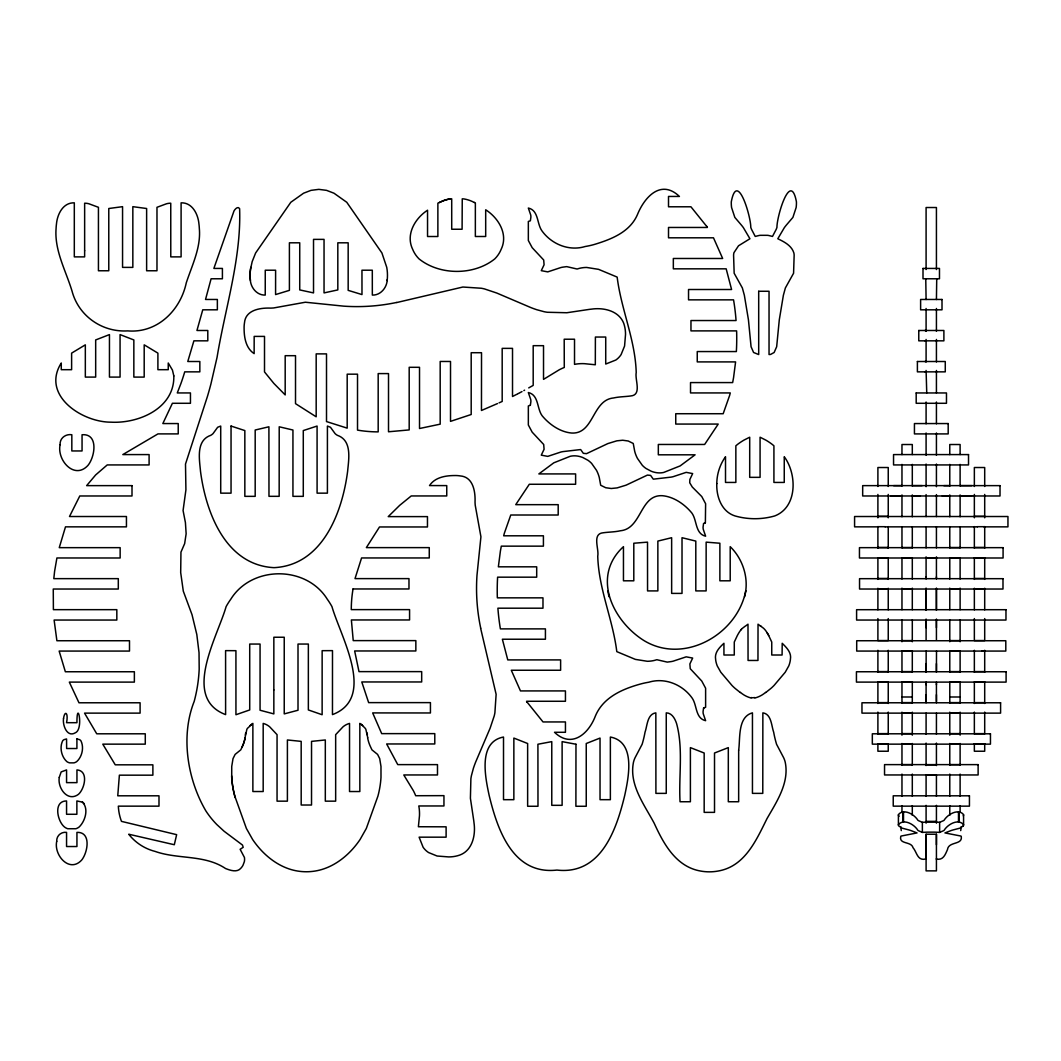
<?xml version="1.0" encoding="UTF-8"?>
<svg xmlns="http://www.w3.org/2000/svg" width="1061" height="1061" viewBox="0 0 1061 1061"><rect width="100%" height="100%" fill="white"/><g stroke="black" fill="none" stroke-linecap="round" stroke-linejoin="round"><path stroke-width="1.5" d="M925.829 844.728L925.829 858.972C917.301 861.174 917.009 852.262 913.044 847.739C911.412 841.094 899.012 844.622 900.723 836.678A10.438 2.347 0 0 1 901.081 836.055L917.049 832.925L910.524 830.418A51.18 11.512 0 0 0 907.792 829.649L901.969 828.124L898.72 825.909A34.456 7.745 0 0 1 898.428 824.609C903.786 818.31 914.357 824.41 917.898 830.352A23.13 5.199 0 0 0 918.733 830.843L922.367 832.394L926.253 832.182A10.756 2.414 0 0 1 927.619 832.142L934.383 832.142A10.756 2.414 0 0 1 935.736 832.182L939.635 832.394L943.269 830.843A23.13 5.199 0 0 0 944.091 830.352C947.672 824.41 958.189 818.31 963.56 824.609A34.456 7.745 0 0 1 963.269 825.909M926.094 844.728L926.094 834.225L936.425 834.225L936.425 870.869L926.094 870.869L926.094 834.225M926.094 821.373L936.425 821.373M926.094 684.743L926.094 682.104M926.094 627.688L926.094 620.048M926.094 589.027L926.094 609.664M936.425 844.728L936.425 834.225M936.425 684.743L936.425 682.104M936.425 627.688L936.425 620.048M936.425 589.027L936.439 609.664M926.094 713.125L926.094 734.199M936.439 713.125L936.425 734.199M901.969 454.585L901.969 444.519L912.301 444.519L912.301 454.546M949.767 454.585L949.781 444.519L960.112 444.519L960.112 454.546M936.505 651.069L936.425 672.09M745.764 590.725C747.872 574.717 741.719 557.834 730.207 546.667L730.207 580.805L719.875 580.805L719.875 543.232L706.149 542.144L706.122 590.911L695.804 590.911L695.804 541.083L682.024 537.715L682.011 593.404L671.653 593.404L671.64 537.715L657.86 541.083L657.86 590.911L647.555 590.911L647.515 542.144L633.802 543.232L633.802 580.805L623.457 580.805L623.457 546.667C591.03 576.362 612.741 620.791 643.616 640.353C683.735 665.141 737.461 634.478 745.764 590.725A42.016 42.016 0 0 1 744.57 596.799M387.159 280.568A44.429 44.429 0 0 0 386.748 267.359L381.933 252.995L346.761 202.28L333.976 193.208L326.563 190.357L318.817 189.362L311.006 190.357L303.579 193.208L290.807 202.28L255.621 252.995L252.186 261.603L250.529 269.109A44.085 44.085 0 0 0 250.316 279.719C250.608 287.558 256.934 295.422 265.237 295.077L265.263 270.21L275.608 270.21L275.581 294.573L289.401 290.356L289.401 242.81L299.732 242.81L299.732 289.918L313.525 292.902L313.525 239.375L324.043 239.375L324.043 292.902L337.822 289.918L337.822 242.81L348.167 242.81L348.167 290.356L361.987 294.573L361.96 270.21L372.305 270.21L372.331 295.077C380.62 295.422 386.973 287.558 387.238 279.719M367.756 737.713L365.859 729.371A9.138 9.138 0 0 0 365.236 728.323L361.973 725.008A46.764 46.764 0 0 0 360.912 724.199L359.838 723.403L359.838 791.533L349.533 791.533L349.533 723.403L347.544 724.093A16.591 16.591 0 0 0 342.995 726.851L335.661 734.663L335.661 801.161L325.316 801.161L325.316 739.968L311.536 741.374L311.523 805.02L301.191 805.02L301.178 741.374L287.398 739.968L287.398 801.161L277.054 801.161L277.054 734.663L269.719 726.851A16.591 16.591 0 0 0 265.17 724.093L263.181 723.403L263.181 791.533L252.876 791.533L252.876 723.403L247.478 728.323A9.138 9.138 0 0 0 246.855 729.371L244.667 739.451M530.367 405.249L530.885 401.628A11.034 11.034 0 0 0 530.699 399.427L528.338 392.543C538.908 394.997 536.76 408.379 542.105 415.713C549.266 424.413 560.075 432.013 571.614 433.034C594.107 434.294 592.104 399.997 613.537 397.968C619.186 396.681 625.009 396.748 630.725 395.965C642.184 395.024 634.717 379.652 636.215 372.557C635.287 339.745 621.149 309.414 617.157 277.093L598.576 269.348L586.64 267.452A31.207 31.207 0 0 0 579.505 268.327L577.078 269.017L566.707 266.629L563.418 267.067A20.358 20.358 0 0 0 560.778 267.571L547.755 271.881L541.282 270.661L544.081 264.786L543.696 260.011L532.184 247.677L528.338 240.502L528.338 221.47L530.367 220.768L530.885 217.147A11.034 11.034 0 0 0 530.699 214.945L528.338 208.049C538.696 210.37 536.76 223.367 541.773 230.608C551.282 244.057 568.908 251.497 585.168 246.51A80.039 80.039 0 0 0 594.425 244.441C611.401 239.255 629.863 232.147 637.436 214.614C644.677 196.749 661.096 178.951 679.425 196.444L668.51 196.444L668.51 206.789L690.936 206.789L706.931 226.696M963.269 825.909L960.033 828.124L954.21 829.649A51.18 11.512 0 0 0 951.478 830.418L944.94 832.925L960.908 836.055A10.438 2.347 0 0 1 961.279 836.678C962.606 845.153 948.507 841.187 947.473 849.609C945.258 854.503 943.256 860.75 936.173 858.972M960.709 830.604L961.279 826.599M765.724 692.554L770.511 688.735A47.957 47.957 0 0 0 771.957 687.488L773.549 685.963A24.005 24.005 0 0 0 775.206 684.08L785.22 672.25L788.774 665.91A29.284 29.284 0 0 0 789.716 663.098L789.954 662.13A20.318 20.318 0 0 0 790.418 659.279C791.678 652.502 786.506 647.555 782.209 643.298L782.09 655.008L771.745 655.008L771.745 642.038L768.681 635.512A53.806 53.806 0 0 0 767.514 633.444A35.477 35.477 0 0 0 766.36 631.6L765.803 630.804A18.316 18.316 0 0 0 764.649 629.385A16.247 16.247 0 0 0 763.403 628.152L761.135 626.414A10.968 10.968 0 0 0 760.458 625.963L760.286 625.857A14.735 14.735 0 0 1 759.835 625.566L758.031 624.2L757.965 660.459L748.058 660.459L747.992 624.2L746.188 625.566A14.735 14.735 0 0 1 745.737 625.857A11.459 11.459 0 0 0 744.888 626.414L742.62 628.152A16.247 16.247 0 0 0 741.082 629.717M528.723 387.902L533.192 385.395L533.192 345.674L543.524 345.674L543.524 379.374L559.253 369.772A69.323 69.323 0 0 1 564.28 367.451L564.2 339.215L574.518 339.215L574.518 364.361A41.697 41.697 0 0 1 584.359 363.671L595.314 364.772L595.393 337.04L605.725 337.04L605.725 364.042L615.844 360.024A20.066 20.066 0 0 0 621.109 354.573L624.571 346.058L625.526 334.507A33.116 33.116 0 0 0 623.722 323.3C618.828 310.701 603.576 307.358 591.494 309.136A56.498 56.498 0 0 0 588.948 309.441L566.839 312.743L547.317 312.266A52.546 52.546 0 0 1 544.134 311.709L536.813 309.732A114.959 114.959 0 0 1 530.672 307.504L496.76 293.035L484.439 288.91A53.103 53.103 0 0 0 481.27 288.247L462.875 287.027L396.761 302.531M524.611 390.169L523.869 390.581M521.985 391.589L521.243 391.986M520.487 392.398L519.346 392.981M518.59 393.379L517.463 393.963M516.694 394.36L512.516 396.496L512.516 348.366L502.185 348.366L502.185 401.456L499.041 402.875M439.413 202.439L437.875 203.195L437.875 236.51L427.543 236.51L427.543 210.224C415.01 218.394 405.567 234.428 412.583 249.149A28.899 28.899 0 0 0 418.989 258.844C439.731 275.581 474.095 275.581 494.837 258.844A28.899 28.899 0 0 0 501.23 249.149C508.391 234.136 498.458 217.956 485.686 209.773L485.686 236.497L475.355 236.497L475.355 202.903L474.4 202.439M497.463 403.578L481.469 410.474L481.522 352.716L471.19 352.716L471.19 414.506L450.514 421.363L450.514 361.469L440.182 361.469L440.182 424.161L419.519 428.511L419.519 367.305L409.188 367.305L409.188 429.917L388.512 431.774L388.512 373.591L378.18 373.591L378.18 431.88A123.567 123.567 0 0 1 357.517 430.116L357.517 374.175L347.186 374.175L347.186 428.14L326.509 421.575L326.509 353.883L316.178 353.883L316.178 416.801L295.515 403.644L295.515 355.687L285.184 355.687L285.184 394.917L273.871 383.432L264.507 371.92L264.507 336.403L254.176 336.403L254.136 353.618C245.847 348.247 244.096 337.491 244.096 328.34A29.827 29.827 0 0 1 244.481 322.889C245.489 309.865 260.316 307.703 270.741 308.114A98.514 98.514 0 0 0 273.738 307.942L305.356 302.226L343.724 306.152A192.174 192.174 0 0 0 396.748 302.438M899.052 816.267L898.72 815.829A34.456 7.745 0 0 1 898.428 814.543C903.786 808.23 914.357 814.344 917.898 820.272A23.13 5.199 0 0 0 918.733 820.763L922.367 822.328L926.253 822.103A10.756 2.414 0 0 1 927.619 822.076L934.383 822.076A10.756 2.414 0 0 1 935.736 822.103L939.635 822.328L943.269 820.763A23.13 5.199 0 0 0 944.091 820.272C947.672 814.331 958.189 808.23 963.56 814.543A34.456 7.745 0 0 1 963.269 815.829M704.093 707.793L705.618 707.263L705.618 688.231L701.772 681.056L690.26 668.722L689.875 663.947L692.661 658.072L686.202 656.839L673.178 661.162A20.358 20.358 0 0 1 670.539 661.666L667.25 662.104L656.865 659.717L654.451 660.406A31.207 31.207 0 0 1 647.316 661.282L635.367 659.385L616.799 651.64C612.807 619.319 598.669 588.988 597.741 556.176C599.24 549.081 591.759 533.71 603.232 532.768C608.948 531.985 614.77 532.052 620.42 530.765C641.839 528.736 639.849 494.439 662.329 495.699C673.881 496.72 684.69 504.32 691.838 513.02C697.196 520.328 695.048 533.749 705.618 536.19L703.257 529.306A11.034 11.034 0 0 1 703.072 527.105L703.576 523.471L705.233 522.901M530.248 405.302L528.338 405.965L528.338 424.984L532.184 432.172L543.696 444.506L544.081 449.28L541.282 455.156L547.755 456.376L560.778 452.066A20.384 20.384 0 0 1 563.418 451.548L580.659 449.559L583.325 453.326L586.547 453.644L607.86 443.578L616.839 440.832L622.701 440.235L628.231 441.005L633.245 443.471L634.69 451.243A33.382 33.382 0 0 0 635.26 453.219A31.658 31.658 0 0 0 637.515 458.498L642.29 465.275A23.846 23.846 0 0 0 646.016 468.471L651.016 471.137A26.313 26.313 0 0 0 652.488 471.694A24.164 24.164 0 0 0 654 472.145A22.692 22.692 0 0 0 655.552 472.503A20.862 20.862 0 0 0 657.953 472.835A19.735 19.735 0 0 0 659.584 472.901A18.859 18.859 0 0 0 663.762 472.424L680.141 465.912L695.088 454.811L658.324 454.811L658.324 444.466L704.637 444.466L718.217 424.068L675.751 424.068L675.751 413.724L723.178 413.724L729.61 395.488L730.273 392.928L690.525 392.928L690.525 382.583L732.647 382.583L733.562 377.623L735.591 361.907L697.249 361.907L697.249 351.562L736.361 351.562L736.546 347.756A242.651 242.651 0 0 0 736.666 332.623L736.599 330.886L690.963 330.886L690.963 320.541L736.055 320.541L735.803 317.345A231.232 231.232 0 0 0 733.894 301.921L733.549 299.852L688.536 299.852L688.536 289.507L731.586 289.507L726.175 268.831L673.337 268.831L673.337 258.486L722.66 258.486L713.483 237.81L668.51 237.81L668.51 227.465L707.422 227.465L706.732 226.378M704.464 707.66L703.576 707.966L703.072 711.586A11.034 11.034 0 0 0 703.257 713.788L705.618 720.684C695.26 718.363 697.183 705.366 692.183 698.125C682.661 684.677 665.048 677.236 648.788 682.223A80.039 80.039 0 0 0 639.518 684.292C621.534 689.371 602.9 697.753 595.327 716.175C588.523 734 571.614 748.642 554.518 732.289L565.447 732.289L565.447 721.944L543.02 721.944L527.025 702.037M705.366 522.861L705.618 503.75L701.772 496.561L692.276 487.026L689.716 482.755L689.875 479.453L692.661 473.577L686.202 472.357L673.178 476.668A20.384 20.384 0 0 1 670.539 477.185L653.284 479.174L650.618 475.408L647.409 475.089L626.096 485.156L617.117 487.901L611.255 488.498L605.725 487.728L600.698 485.262L599.266 477.49A33.382 33.382 0 0 0 598.683 475.514A31.658 31.658 0 0 0 596.441 470.235L591.667 463.458A23.846 23.846 0 0 0 587.927 460.262L582.94 457.596A26.313 26.313 0 0 0 581.468 457.039A24.164 24.164 0 0 0 579.943 456.588A22.692 22.692 0 0 0 578.391 456.23A20.862 20.862 0 0 0 576.004 455.898A19.735 19.735 0 0 0 574.372 455.832A18.859 18.859 0 0 0 570.181 456.31L553.802 462.821L538.855 473.922L575.619 473.922L575.619 484.267L529.306 484.267L515.739 504.665L558.192 504.665L558.192 515.009L510.765 515.009L504.346 533.245L503.683 535.805L543.418 535.805L543.418 546.15L501.309 546.15L500.394 551.11L498.365 566.826L536.694 566.826L536.694 577.171L497.596 577.171L497.41 580.964A242.651 242.651 0 0 0 497.291 596.11L497.357 597.847L542.98 597.847L542.98 608.192L497.901 608.192L498.153 611.388A231.232 231.232 0 0 0 500.049 626.812L500.407 628.881L545.42 628.881L545.42 639.226L502.37 639.226L507.768 659.902L560.619 659.902L560.619 670.247L511.296 670.247L520.474 690.923L565.447 690.923L565.447 701.268L526.535 701.268L527.224 702.355M754.848 697.581L752.779 697.74A6.353 6.353 0 0 1 751.785 697.674L751.175 697.581M925.988 403.286L926.744 403.286M901.969 485.646L893.614 485.633M901.969 495.991L890.935 495.978M925.762 278.778L926.094 299.507M924.927 330.488L926.081 330.488M924.927 340.833L926.081 340.833M924.967 361.509L926.081 361.509M924.967 371.854L926.081 371.854M943.852 485.646L950.006 485.646M922.142 485.633L912.301 485.646M971.77 485.633L960.735 485.646M942.287 495.978L950.006 495.991M920.417 495.978L912.301 495.978M971.77 495.978L960.735 495.991M877.898 516.349L888.243 516.349M974.356 516.349L984.701 516.349M877.898 526.694L885.285 526.694M977.314 526.694L984.701 526.694M877.832 526.853L854.582 526.853L854.582 516.521L1007.95 516.521L1007.95 526.853L983.932 526.853M885.139 526.853L977.393 526.853M877.898 547.489L888.243 547.489M901.969 547.595L912.301 547.595M949.781 547.595L960.112 547.595M974.356 547.489L984.701 547.489M926.094 557.967L936.425 557.967M877.898 578.524L888.243 578.524M974.356 578.524L984.701 578.524M877.898 588.855L888.243 588.855M901.969 588.935L912.301 588.935M949.781 588.935L960.112 588.935M974.356 588.855L984.701 588.855M353.034 588.961L408.976 588.961L408.976 578.616L355.011 578.616L361.576 557.953L429.267 557.953L429.267 547.622L366.35 547.622L379.506 526.959L427.464 526.959L427.464 516.614L388.233 516.614L399.718 505.315L411.23 495.951L446.747 495.951L446.747 485.606L429.533 485.567C434.917 477.291 445.66 475.54 454.811 475.54A29.827 29.827 0 0 1 460.262 475.925C473.286 476.933 475.447 491.747 475.036 502.171A98.514 98.514 0 0 0 475.222 505.182L480.925 536.8L476.999 575.168A192.174 192.174 0 0 0 480.713 628.178M901.969 640.605L912.301 640.605M949.781 640.605L960.112 640.605M901.969 650.937L912.301 650.937M949.781 650.937L960.112 650.937M981.743 650.91L984.701 650.91M982.765 651.069L856.704 651.069L856.704 640.738L1005.801 640.738L1005.801 651.069L984.038 651.069M877.898 671.586L888.243 671.586M901.969 671.6L912.301 671.6M949.781 671.6L960.112 671.6M974.356 671.586L984.701 671.586M901.969 681.891L912.301 681.891M949.781 681.891L960.112 681.891M901.969 696.997L912.301 696.997M949.781 696.997L960.112 696.997M877.898 702.621L888.243 702.621M901.969 702.607L912.301 702.607M949.781 702.607L960.112 702.607M974.356 702.621L984.701 702.621M901.969 712.939L912.301 712.939M949.781 712.939L960.112 712.939M877.898 733.628L888.243 733.628M901.969 733.602L912.301 733.602M949.781 733.602L960.112 733.602M974.356 733.628L984.701 733.628M877.898 743.973L888.243 743.973M901.969 743.933L912.301 743.933M949.781 743.933L960.112 743.933M974.356 743.973L984.701 743.973M901.969 764.689L912.301 764.689M926.094 764.822L936.425 764.822M949.781 764.689L960.112 764.689M926.744 392.941L926.094 370.461M936.73 278.778L936.425 299.507M926.16 651.069L926.094 672.09M82.44 802.129L76.869 800.949L76.869 814.278L66.564 814.278L66.564 800.949C53.09 800.962 57.228 821.148 64.469 826.983A11.074 11.074 0 0 0 67.732 828.734L75.888 828.734A11.074 11.074 0 0 0 79.151 826.983C85.225 821.174 88.978 808.694 82.44 802.129A5.782 5.782 0 0 1 84.151 803.734M740.299 692.554L735.512 688.735A47.957 47.957 0 0 1 734.079 687.488L732.475 685.963A24.005 24.005 0 0 1 730.83 684.08L720.817 672.25L717.249 665.91A29.284 29.284 0 0 1 716.321 663.098L716.069 662.13A20.318 20.318 0 0 1 715.618 659.279C714.385 652.542 719.517 647.369 723.934 643.298L723.934 655.008L734.278 655.008L734.278 642.038L737.355 635.512A53.806 53.806 0 0 1 738.509 633.444A35.477 35.477 0 0 1 739.663 631.6L740.22 630.804A18.316 18.316 0 0 1 741.374 629.385M901.28 830.604L900.723 826.599M245.104 737.74A35.955 35.955 0 0 1 242.24 746.785L240.754 749.862L235.131 754.411L233.022 758.602L231.736 766.413L231.709 777.461A94.853 94.853 0 0 0 234.799 796.148L246.391 828.455L252.677 839.583A88.739 88.739 0 0 0 260.144 849.132C268.46 858.362 278.937 865.922 290.926 869.516A54.244 54.244 0 0 0 321.788 869.516C333.777 865.922 344.255 858.362 352.57 849.132A88.739 88.739 0 0 0 360.037 839.583L366.324 828.455L377.915 796.148A94.853 94.853 0 0 0 380.992 777.461L380.979 766.413L379.692 758.602L377.583 754.411L371.96 749.862L370.501 746.772A35.955 35.955 0 0 1 367.61 737.74M480.62 628.205L496.124 694.318L494.903 712.713A53.103 53.103 0 0 1 494.24 715.87L490.116 728.204L475.633 762.116A114.959 114.959 0 0 0 473.405 768.257L471.442 775.578A52.546 52.546 0 0 0 470.885 778.761L470.408 798.27L473.71 820.378A56.498 56.498 0 0 1 474.015 822.938C475.779 834.954 472.516 850.378 459.811 855.047A33.116 33.116 0 0 1 448.657 856.917L437.092 856.015L428.578 852.553A20.066 20.066 0 0 1 423.127 847.288L419.108 837.169L446.111 837.169L446.111 826.824L418.392 826.744L419.466 815.803A41.697 41.697 0 0 0 418.803 805.962L443.949 805.962L443.949 795.644L415.7 795.723A69.323 69.323 0 0 0 413.366 790.684L403.777 774.954L437.49 774.954L437.49 764.623L397.756 764.623L386.655 743.96L434.785 743.96L434.785 733.628L381.695 733.628L372.676 712.912L430.434 712.965L430.434 702.621L368.644 702.621L361.788 681.958L421.681 681.958L421.681 671.626L358.989 671.626L354.653 650.963L415.846 650.963L415.846 640.619L353.233 640.619L351.377 619.956L409.573 619.956L409.573 609.624L351.284 609.624A123.567 123.567 0 0 1 353.034 588.961M936.425 640.327L936.425 619.04M926.094 640.327L926.094 619.04M936.425 576.852L936.425 578.643M936.425 663.616L936.439 671.759M936.425 694.676L936.439 702.78M926.094 576.852L926.094 578.643M926.094 663.616L926.094 671.759M926.094 694.676L926.094 702.78M984.701 486.469L984.701 467.53L974.356 467.516L974.356 486.469M984.701 494.439L984.701 517.808M984.701 526.588L984.701 548.219M984.701 579.399L984.701 557.834L974.356 557.834L974.356 579.399M984.701 588.271L984.701 609.836M984.701 618.576L984.701 640.565L974.356 640.565L974.356 618.576M984.701 650.3L984.701 672.276M984.701 703.483L984.701 681.825L974.356 681.931L974.356 703.483M984.701 712.103L984.701 733.801M984.701 743.655L984.701 751.241L974.356 751.228L974.356 743.655M974.356 494.439L974.356 517.808M974.356 526.588L974.356 548.219M974.356 588.271L974.356 609.836M974.356 650.3L974.356 672.276M974.356 712.103L974.356 733.801M963.574 814.954L963.574 825.034M960.112 464.4L960.112 486.004M960.112 494.943L960.112 516.747M960.112 526.932L960.112 547.794M960.112 579.014L960.112 557.927L949.781 557.927L949.781 579.014M960.112 588.139L960.112 609.704M960.112 619.929L960.112 641.746M960.112 650.711L960.112 672.011M960.112 681.692L960.112 703.218M960.112 712.17L960.112 735.167M960.112 743.496L960.112 765.061M960.112 774.092L960.112 796.201M960.112 805.657L960.112 812.262M959.21 811.944L959.21 822.023M958.494 811.944L958.494 822.023M949.781 464.4L949.781 486.004M949.781 494.943L949.781 516.747M949.781 526.932L949.781 547.794M949.781 588.139L949.781 609.704M949.781 619.929L949.781 641.746M949.781 650.711L949.781 672.011M949.781 681.692L949.781 703.218M949.781 712.17L949.781 735.167M949.781 743.496L949.781 765.061M949.781 774.092L949.781 796.201M949.781 805.657L949.781 815.312M939.635 822.328L939.635 832.394M936.425 269.534L936.425 207.518L926.094 207.518L926.094 269.534M936.425 308.499L936.425 331.311M936.425 339.454L936.425 361.973M936.425 370.461L936.425 392.941M936.425 402.026L936.425 423.803M936.425 432.981L936.425 455.262M936.425 464.055L936.425 486.681M936.425 494.598L936.425 516.574M936.425 526.853L936.425 547.874M936.425 556.853L936.425 578.775M936.425 588.073L936.425 610.234M936.425 683.589L936.425 701.454M936.425 743.085L936.425 765.551M936.425 796.32L936.425 775.167L926.094 775.167L926.094 796.32M936.425 805.339L936.425 823.19M926.094 308.499L926.094 331.311M926.094 339.454L926.094 361.973M926.094 402.026L926.094 423.803M926.094 432.981L926.094 455.262M926.094 464.055L926.094 486.681M926.094 494.598L926.094 516.574M926.094 526.853L926.094 547.874M926.094 556.853L926.094 578.775M926.094 588.073L926.094 610.234M926.094 683.589L926.094 701.454M926.094 743.085L926.094 765.551M926.094 805.339L926.094 823.19M922.367 822.328L922.367 832.394M912.301 464.4L912.301 486.004M912.301 494.943L912.301 516.747M912.301 526.932L912.301 547.794M912.301 579.014L912.301 557.927L901.969 557.927L901.969 579.014M912.301 588.139L912.301 609.704M912.301 619.929L912.301 641.746M912.301 650.711L912.301 672.011M912.301 681.692L912.301 703.218M912.301 712.17L912.301 735.167M912.301 743.496L912.301 765.061M912.301 774.092L912.301 796.201M912.301 805.657L912.301 815.312M903.508 811.944L903.508 822.023M902.792 811.944L902.792 822.023M901.969 464.4L901.969 486.004M901.969 494.943L901.969 516.747M901.969 526.932L901.969 547.794M901.969 588.139L901.969 609.704M901.969 619.929L901.969 641.746M901.969 650.711L901.969 672.011M901.969 681.692L901.969 703.218M901.969 712.17L901.969 735.167M901.969 743.496L901.969 765.061M901.969 774.092L901.969 796.201M901.969 805.657L901.969 812.262M898.415 814.954L898.415 825.034M888.243 486.469L888.243 467.53L877.898 467.516L877.898 486.469M888.243 494.439L888.243 517.808M888.243 526.588L888.243 548.219M888.243 579.399L888.243 557.834L877.898 557.834L877.898 579.399M888.243 588.271L888.243 609.836M888.243 618.576L888.243 640.565L877.898 640.565L877.898 618.576M888.243 650.3L888.243 672.276M888.243 703.483L888.243 681.825L877.898 681.931L877.898 703.483M888.243 712.103L888.243 733.801M888.243 743.655L888.243 751.241L877.898 751.228L877.898 743.655M877.898 494.439L877.898 517.808M877.898 526.588L877.898 548.219M877.898 588.271L877.898 609.836M877.898 650.3L877.898 672.276M877.898 712.103L877.898 733.801M367.026 732.926A38.952 38.952 0 0 1 367.385 735.074M250.064 725.565A38.992 38.992 0 0 1 251.802 724.199M360.912 724.199A38.992 38.992 0 0 1 362.65 725.565M235.224 797.673A94.442 94.442 0 0 1 231.643 775.883M244.759 739.477A35.464 35.464 0 0 1 242.16 746.745M245.33 735.074A38.952 38.952 0 0 1 245.688 732.926M609.094 596.799A42.016 42.016 0 0 1 607.9 590.725M474.36 202.532A32.971 32.971 0 0 0 463.829 198.911L462.251 198.818L462.092 229.242L451.721 229.242L451.707 198.805L449.997 198.951A32.971 32.971 0 0 0 439.466 202.532A32.201 32.201 0 0 1 450.408 198.845M765.591 692.395A26.313 26.313 0 0 1 754.955 697.992M760.286 625.857A11.459 11.459 0 0 1 761.135 626.414M751.069 697.992A26.313 26.313 0 0 1 740.432 692.395M767.209 632.94A52.108 52.108 0 0 1 768.681 635.512M250.409 280.542A44.509 44.509 0 0 1 250.82 267.359M76.909 738.933L76.909 748.522L66.631 748.522L66.564 738.947L64.137 739.61A4.549 4.549 0 0 0 62.718 740.724C59.336 747.276 61.392 756.798 66.909 761.652A8.196 8.196 0 0 0 69.655 762.859L73.925 762.859A8.196 8.196 0 0 0 76.657 761.652C82.188 756.798 84.243 747.276 80.861 740.724A4.549 4.549 0 0 0 79.442 739.61L76.909 738.933M132.002 485.633L132.002 495.978L79.787 495.978L69.495 516.521L126.445 516.521L126.445 526.853L65.49 526.853L59.257 547.662L120.145 547.662L120.145 557.993L56.909 557.967L54.602 571.295L53.806 578.643L118.302 578.643L118.302 589.027L53.262 589.027L53.395 609.664L116.829 609.664L116.829 620.048L54.111 620.048L56.896 640.738L129.495 640.738L129.495 651.069L59.151 651.069L65.358 671.759L134.376 671.759L134.362 682.104L69.323 682.104L78.978 702.78L140.092 702.78L140.092 713.125L84.548 713.125L96.737 733.801L145.277 733.801L145.277 744.146L102.784 744.146L115.251 764.822L152.877 764.835L152.877 775.167L119.376 775.167L117.758 795.803L158.991 795.803L158.991 806.148L118.341 806.148A48.886 48.886 0 0 0 121.471 821.373L176.643 834.662L174.309 844.728L128.766 834.225L129.217 834.848A48.886 48.886 0 0 0 155.065 851.399C178.155 859.569 204.455 854.37 225.595 868.548C230.29 870.365 237.16 872.858 240.993 868.07A14.536 14.536 0 0 0 242.982 865.299L244.335 861.704A11.618 11.618 0 0 0 244.428 857.447L240.131 849.304L243.194 847.315L242.465 845.033L224.136 831.28L216.802 824.53A88.7 88.7 0 0 1 205.9 810.962C187.32 779.344 180.476 735.989 194.176 701.454A149.707 149.707 0 0 0 199.189 669.093L199.03 652.687L196.815 634.518L192.028 614.717L183.301 591.163L180.688 572.582L180.954 552.131L184.654 543.617L186.139 533.776L185.423 522.622L183.076 510.527L185.914 489.864L185.503 464.055L207.386 396.602A367.133 367.133 0 0 0 210.94 383.896L217.054 357.371C225.104 308.419 241.391 258.513 239.614 208.659C237.943 205.834 234.972 209.176 234.004 210.94L213.871 268.433L222.412 268.433L222.412 278.778L211.099 278.778L205.529 299.467L217.359 299.467L217.359 309.812L202.757 309.812L196.948 330.488L207.797 330.488L207.797 340.833L193.898 340.833L187.784 361.509L199.839 361.509L199.839 371.854L184.733 371.854A220.728 220.728 0 0 1 180.98 383.366L177.28 392.941L190.449 392.941L190.449 403.286L172.399 403.286L162.837 423.564L178.221 423.564L178.221 433.896L157.97 433.896L122.824 454.585L149.097 454.585L149.097 464.93L107.227 464.93L95.623 474.97L86.657 485.633L132.002 485.633M231.046 426.058L231.046 493.153L220.715 493.153L220.715 426.058L217.651 427.278L213.075 433.564A10.822 10.822 0 0 1 210.662 435.355C195.741 440.554 199.468 459.453 200.502 471.283C205.834 512.49 225.582 565.155 274.043 567.662C322.531 565.195 342.305 512.503 347.623 471.283C348.671 459.453 352.398 440.554 337.464 435.355A10.822 10.822 0 0 1 335.051 433.564L330.488 427.278L327.411 426.058L327.411 493.153L317.093 493.153L317.08 426.058L303.287 430.567L303.287 496.349L292.942 496.349L292.942 430.023L279.215 426.787L279.162 496.323L268.977 496.323L268.91 426.787L255.184 430.023L255.184 496.349L244.839 496.349L244.839 430.567L231.046 426.058M273.844 689.968L273.844 713.894L260.064 710.247L260.064 644.054L249.72 644.054L249.72 709.942L235.94 714.729L235.927 650.685L225.595 650.632L225.608 714.61C181.338 697.899 217.505 636.746 226.112 606.613A74.164 74.164 0 0 1 230.807 599.186C251.828 565.341 306.244 565.341 327.265 599.186A74.164 74.164 0 0 1 331.96 606.613C340.568 636.746 376.735 697.899 332.464 714.61L332.491 650.632L322.146 650.685L322.133 714.729L308.353 709.942L308.353 644.054L298.008 644.054L298.008 710.247L284.229 713.894L284.229 637.237L273.844 637.237L273.844 689.968M575.977 744.238L575.898 806.267L586.242 806.267L586.242 743.509L600.035 738.071L600.035 799.676L610.367 799.689L610.367 737.037C636.123 741.878 628.55 777.527 624.73 795.392C616.521 829.37 601.202 875.113 556.945 870.073C512.688 875.113 497.37 829.37 489.148 795.392C485.328 777.527 477.768 741.878 503.511 737.037L503.511 799.689L513.856 799.676L513.856 738.071L527.635 743.509L527.635 806.267L537.98 806.267L537.914 744.238L551.773 741.639L551.773 805.326L562.118 805.326L562.118 741.639L575.977 744.238M738.668 750.18L738.655 801.745L728.31 801.745L728.31 747.62L714.517 753.018L714.517 812.368L704.172 812.368L704.172 753.018L690.393 747.62L690.393 801.745L680.048 801.745C678.602 775.87 683.43 749.053 676.626 723.708C675.101 718.894 672.051 712.939 666.255 712.859L666.255 793.376L655.91 793.376L655.844 712.859C647.183 714.106 647.343 725.684 645.035 732.183A107.559 107.559 0 0 1 642.13 744.278L635.088 757.673A23.289 23.289 0 0 0 633.457 762.302C628.948 784.769 644.226 804.503 654.213 823.27C663.576 843.76 675.923 866.598 700.353 871.001A48.408 48.408 0 0 0 718.35 871.001C745.061 866.267 756.268 840.1 767.037 818.562C776.771 801.599 789.411 782.806 785.246 762.302A23.289 23.289 0 0 0 783.615 757.673L776.572 744.278A107.559 107.559 0 0 1 773.668 732.183C771.36 725.684 771.506 714.106 762.859 712.859L762.779 793.376L752.448 793.376L752.448 712.859C737.488 716.865 740.366 738.469 738.668 750.18M758.695 291.271L758.695 354.546L753.589 352.491L751.069 346.735L748.443 319.865L744.358 295.29L742.355 287.942L734.159 273.247L733.589 255.422A10.438 10.438 0 0 1 733.96 252.677L738.522 245.781L749.928 238.752L743.39 227.651A51.18 51.18 0 0 0 740.658 224.229L734.835 217.412L731.586 207.558A34.456 34.456 0 0 1 731.294 201.829C737.315 169.84 751.029 217.041 750.764 227.306A23.13 23.13 0 0 0 751.599 229.494L755.233 236.431L759.119 235.476A10.756 10.756 0 0 1 760.485 235.317L767.249 235.317A10.756 10.756 0 0 1 768.615 235.476L772.501 236.431L776.135 229.494A23.13 23.13 0 0 0 776.957 227.306C776.692 217.041 790.405 169.84 796.426 201.829A34.456 34.456 0 0 1 796.135 207.558L792.899 217.412L787.076 224.229A51.18 51.18 0 0 0 784.344 227.651L777.806 238.752C784.132 241.775 791.479 245.515 793.774 252.677A10.438 10.438 0 0 1 794.145 255.422L793.575 273.247L785.379 287.942L783.376 295.29L779.291 319.865L776.665 346.735L774.145 352.491L770.618 354.414L769.039 354.546L769.039 291.271L758.695 291.271M916.187 392.955L916.187 403.286L946.478 403.286L946.478 392.955L916.187 392.955M917.394 361.509L917.394 371.854L945.271 371.854L945.271 361.509L917.394 361.509M918.773 330.488L918.773 340.833L943.892 340.833L943.892 330.488L918.773 330.488M923.004 268.433L923.004 278.778L939.476 278.778L939.476 268.433L923.004 268.433M84.641 250.741L84.628 256.881L74.31 256.881L74.31 202.837C63.05 202.439 57.307 214.282 56.472 223.964A52.042 52.042 0 0 0 56.087 228.34C54.297 250.462 65.782 270.475 72.029 291.085C78.554 315.953 102.148 332.451 127.705 330.886C157.307 333.393 180.41 310.409 186.272 282.849C192.094 265.091 201.099 247.505 199.322 228.34A52.042 52.042 0 0 0 198.938 223.964C198.102 214.282 192.359 202.439 181.099 202.837L181.099 256.881L170.781 256.881L170.755 203.221A16.326 16.326 0 0 0 166.564 203.752L156.975 207.306L156.975 270.767L146.63 270.767L146.63 208.513L132.837 206.67L132.837 267.385L122.559 267.385L122.559 206.67L108.779 208.513L108.779 270.767L98.434 270.767L98.434 207.306L88.845 203.752A16.326 16.326 0 0 0 84.641 203.221L84.641 250.741M716.798 483.591C716.241 496.535 721.599 511.76 735.074 515.951A72.533 72.533 0 0 0 774.702 515.951C797.726 507.105 796.997 473.882 784.251 456.734L784.251 482.437L773.92 482.437L773.92 445.779L771.891 444.135A63.342 63.342 0 0 0 765.83 440.116L760.074 437.212L760.074 477.344L749.703 477.344L749.703 437.212L743.947 440.116A63.342 63.342 0 0 0 737.886 444.135L735.857 445.779L735.857 482.437L725.512 482.437L725.512 456.734C719.942 464.506 716.865 474.028 716.798 483.591M63.514 718.602C62.506 725.233 67.055 737.886 75.477 732.713C83.965 728.867 76.909 697.899 76.936 722.687L66.564 722.687C68.594 712.435 64.694 710.008 63.514 718.602M60.119 444.678C56.684 459.957 74.297 480.209 87.891 465.474C95.052 456.933 98.739 433.352 82.055 434.745L82.055 450.952L71.83 450.952L71.83 434.745C65.742 433.724 59.615 438.127 60.119 444.678M56.724 841.333C53.62 855.047 69.403 873.415 81.644 860.1C87.811 852.527 91.538 831.758 76.936 832.381L76.936 846.532L66.564 846.532L66.564 832.381C61.233 831.585 56.326 835.829 56.724 841.333M59.283 777.328C57.347 787.753 67.493 802.408 78.421 794.357C84.708 788.814 88.899 770.75 76.949 769.915L76.949 782.633L66.564 782.633L66.564 769.915L61.153 771.931L59.283 777.328M173.818 375.912C174.68 408.246 138.819 423.684 111.007 422.172C81.909 422.278 40.941 395.276 61.273 363.008L61.273 369.692L71.617 369.692L71.617 353.127L85.331 344.838L85.331 377.093L95.676 377.093L95.676 339.944L109.455 334.6L109.455 377.093L120.065 377.093L120.065 334.6L133.845 339.944L133.845 377.093L144.19 377.093L144.19 344.838L157.903 353.127L157.903 369.692L168.248 369.692L168.248 363.008L172.452 370.117L173.818 375.912M942.009 299.467L920.616 299.467L920.616 309.812L942.009 309.812L942.009 299.467M948.189 423.564L914.436 423.564L914.436 433.909L948.189 433.909L948.189 423.564M968.521 454.585L893.548 454.585L893.548 464.93L968.521 464.93L968.521 454.585M1000.019 485.633L862.686 485.633L862.673 495.978L1000.019 495.978L1000.032 485.633M1003.083 547.662L859.45 547.662L859.45 557.993L1003.083 557.993L1003.083 547.662M1002.99 578.683L859.543 578.683L859.543 589.027L1002.99 589.027L1002.99 578.683M1005.974 609.704L856.598 609.704L856.598 620.048L1005.974 620.048L1005.974 609.704M1006.093 671.759L856.439 671.759L856.439 682.104L1006.093 682.104L1006.093 671.759M1000.589 702.78L861.956 702.78L861.97 713.125L1000.589 713.125L1000.589 702.78M990.457 733.801L872.328 733.801L872.328 744.146L990.457 744.146L990.457 733.801M978.123 764.623L884.542 764.623L884.542 774.954L978.123 774.954L978.123 764.623M969.436 795.803L893.229 795.803L893.229 806.148L969.436 806.148L969.436 795.803"/></g></svg>
